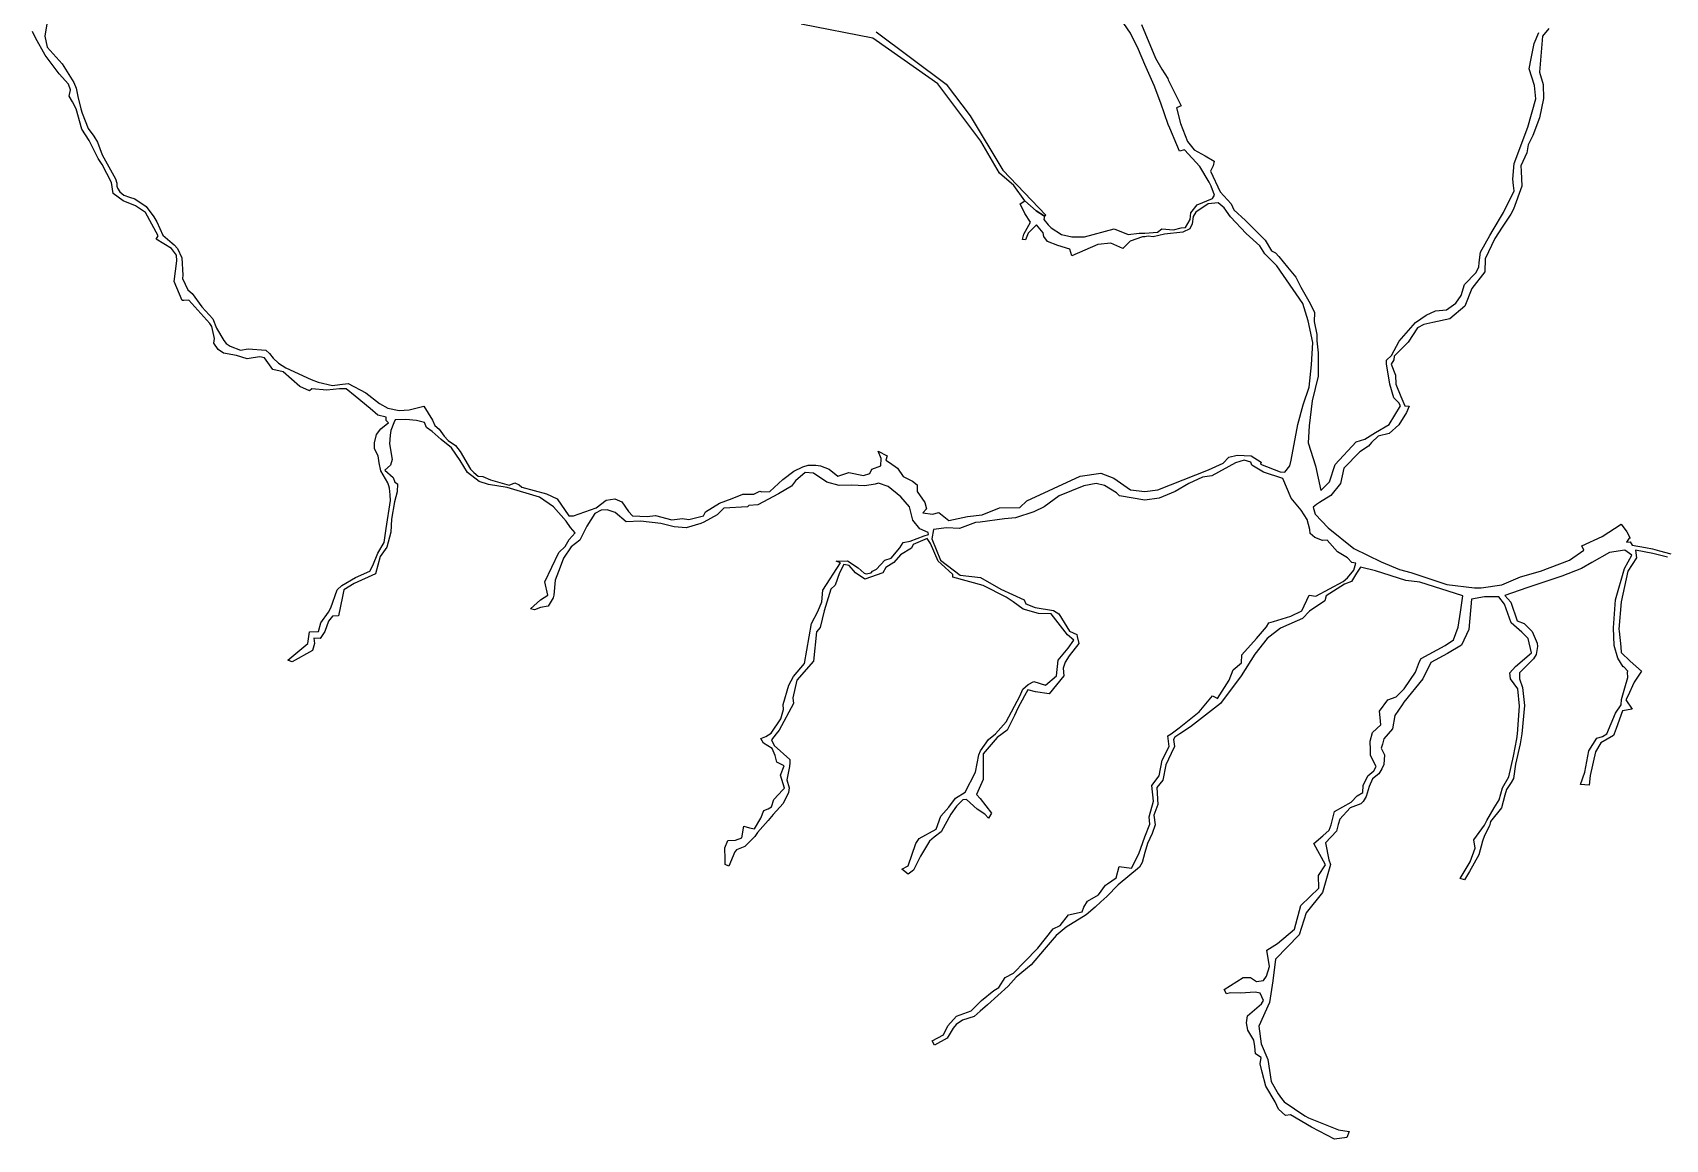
# Model space of a CAD drawing. Header units: metres. Extents: x 245462 to 249549, y 373212 to 377851.
# Drawn here: x 245744 to 246936, y 373212 to 374021 of the extents above; entities that cross this region are included whole.
import ezdxf

# ---------------------------------------------------------------- set-up
doc = ezdxf.new("R2010")
doc.units = ezdxf.units.M
doc.layers.add('00_지적', color=6, linetype='Continuous')

msp = doc.modelspace()

# ---------------------------------------------------------------- linework, layer by layer
at = {"layer": '00_지적', "linetype": 'Continuous'}
for points in [[(245754.2, 374027.2), (245752.7, 374018.1), (245754.6, 374010.2), (245765.5, 373998), (245773.9, 373984.3), (245775.6, 373980.1), (245776.8, 373974.2), (245779.1, 373965.1), (245780.1, 373961.9), (245784.5, 373950.7), (245788.6, 373945.2), (245791.3, 373940.7), (245794.7, 373931.5), (245804.3, 373913.9), (245805.3, 373910.8), (245805.5, 373908.6), (245805.8, 373907.2), (245807.7, 373904.5), (245810.5, 373902), (245814.7, 373900.7), (245818.5, 373899.3), (245826.8, 373893.8), (245832.5, 373886.2), (245834.7, 373882.5), (245838.9, 373872.9), (245845.9, 373866.9), (245847.3, 373865.7), (245849.6, 373863.1), (245852.8, 373856.3), (245853.5, 373843.7), (245853.4, 373841.2), (245857.3, 373832.9), (245860.5, 373830.1), (245867.5, 373820.4), (245875.4, 373811.7), (245878.2, 373804.9), (245883.5, 373795.9), (245885.3, 373793.7), (245888.1, 373791.7), (245895.6, 373788.8), (245901.2, 373789.8), (245914.2, 373788.9), (245916.9, 373786.5), (245919.6, 373783), (245923.5, 373779.2), (245928.8, 373775.9), (245947.4, 373767.3), (245952.5, 373765.5), (245962.8, 373763), (245968.2, 373763.8), (245974.3, 373764.4), (245987.2, 373757.7), (245997.2, 373749.8), (246003.4, 373746.5), (246011.6, 373744.7), (246018.8, 373745.3), (246029.6, 373748), (246036, 373737.6), (246037.7, 373733.8), (246040.9, 373731.1), (246044.4, 373726), (246047.3, 373722.7), (246052.8, 373719.2), (246056.2, 373714.9), (246063.6, 373702), (246066, 373699.4), (246069.3, 373696.8), (246072.7, 373696.5), (246078.4, 373694.1), (246091.9, 373690.2), (246096, 373691.9), (246099.2, 373690.5), (246101.2, 373688.7), (246119.1, 373683.9), (246127, 373680.3), (246135.6, 373667.9), (246138.9, 373667.8), (246155.5, 373673.7), (246162.8, 373679.3), (246169, 373680.1), (246174.1, 373677.9), (246179.1, 373671), (246181.9, 373667.7), (246192.6, 373667.2), (246198.7, 373668), (246210.6, 373664.9), (246218.5, 373665.9), (246223.2, 373665.1), (246233.9, 373667.9), (246235.3, 373670.6), (246245.6, 373677.1), (246254.7, 373680.4), (246262.5, 373683.5), (246270.5, 373683.6), (246275.1, 373685.8), (246276.5, 373685.3), (246282.3, 373685.5), (246291.8, 373694.3), (246299.9, 373700.5), (246306.5, 373703.7), (246310.3, 373704.8), (246315.8, 373704.9), (246319.4, 373704.2), (246325.5, 373702), (246332, 373696.8), (246339.9, 373699.5), (246350.7, 373697.3), (246355.2, 373698.7), (246356.7, 373702), (246363.4, 373704.4), (246363.5, 373709.7), (246361.5, 373715), (246368, 373711.5), (246367, 373708.4), (246369.8, 373706.8), (246375.5, 373702.7), (246379.7, 373696.5), (246386.4, 373693.2), (246389.9, 373690.4), (246390, 373685.5), (246395.4, 373677.6), (246396.7, 373672.9), (246394, 373669.9), (246401.2, 373669), (246405.7, 373670.3), (246413.1, 373664.4), (246426.7, 373667.2), (246437.4, 373668.6), (246450, 373673.6), (246464.9, 373673.8), (246470, 373678.7), (246508.9, 373696.7), (246523.9, 373698.9), (246533.6, 373695.4), (246545.6, 373686.9), (246556.2, 373685.6), (246565.6, 373686.9), (246602.7, 373701.5), (246613.4, 373706.3), (246617.6, 373710.7), (246623.7, 373712.1), (246633.7, 373711.6), (246641.1, 373707.1), (246640.6, 373705.6), (246655.1, 373700), (246658.4, 373699.7), (246662.1, 373704.4), (246663, 373708.5), (246668, 373734.6), (246671.8, 373748.8), (246676.2, 373761.8), (246677.9, 373778), (246678.8, 373794.4), (246675.5, 373810.2), (246671.6, 373823), (246652.6, 373850.5), (246643.9, 373859.2), (246640.1, 373865.1), (246630.2, 373874.1), (246618.8, 373886.2), (246614, 373892.9), (246609.6, 373896.5), (246602.3, 373895.7), (246593.3, 373889.7), (246591.4, 373886.4), (246590.8, 373881.2), (246589.1, 373877.4), (246583.8, 373875.1), (246570.4, 373873.5), (246562.2, 373871.5), (246558.7, 373872.1), (246556.2, 373871.6), (246554.5, 373871.6), (246545.4, 373868.4), (246540, 373863.1), (246531.2, 373867.1), (246521.9, 373866), (246502.8, 373857.8), (246501.3, 373862.5), (246492.6, 373865.4), (246485.1, 373868.1), (246482.3, 373871.9), (246482, 373874.6), (246477, 373880.4), (246471, 373874.2), (246469, 373869.4), (246466.7, 373869.6), (246467.9, 373873.6), (246472.7, 373882.4), (246468.6, 373888.6), (246465, 373895.8), (246468.6, 373897.9), (246476.7, 373890.6), (246482.8, 373886.8), (246482.5, 373884.3), (246485.5, 373880.4), (246487.8, 373878.1), (246495.4, 373873.3), (246502.9, 373871.6), (246512.1, 373871.7), (246533.7, 373877.4), (246544.1, 373873.3), (246551.9, 373874.4), (246556.2, 373874.3), (246565.3, 373875.1), (246568.6, 373877.4), (246577.1, 373876.7), (246582.8, 373878.1), (246585.8, 373878.5), (246589.2, 373884.2), (246589.7, 373889.1), (246594.3, 373895), (246605.5, 373899.6), (246607, 373902.1), (246604.6, 373908.6), (246603.2, 373911.5), (246596.2, 373922.9), (246585, 373935.2), (246581.4, 373934.3), (246579.6, 373938.7), (246574.4, 373951), (246573.2, 373953.7), (246567.9, 373969.2), (246562.9, 373982.1), (246556.2, 373997.6), (246551.5, 374008.5), (246545.8, 374020.3), (246536, 374034.5)], [(246360, 374021.3), (246411.1, 373983.2), (246428.7, 373959.9), (246452.4, 373920.3), (246483.8, 373887.4), (246482.8, 373886.8), (246476.7, 373890.6), (246468.6, 373897.9), (246460.6, 373909.1), (246449.9, 373918.2), (246436.4, 373941.4), (246404.9, 373983.4), (246398.3, 373988), (246357.5, 374016.8), (246305.2, 374027)], [(246553.8, 374026.7), (246563.9, 374002.1), (246568.5, 373994.2), (246572.9, 373987.2), (246573.3, 373986.4), (246582.6, 373967.4), (246579.2, 373965.8), (246582.1, 373954.3), (246587.2, 373941.2), (246592.2, 373935.1), (246600.3, 373930.7), (246606.7, 373926.9), (246606.1, 373923.5), (246604, 373919.5), (246611.1, 373904.4), (246619.1, 373895.6), (246621.1, 373891.3), (246629.7, 373883.5), (246644.1, 373869.2), (246648.7, 373861.5), (246651.7, 373859.9), (246654.1, 373857.2), (246660.3, 373849.4), (246666.4, 373842.2), (246670.2, 373834.9), (246676.8, 373822.8), (246680, 373816.3), (246679.9, 373809.7), (246681.7, 373800.3), (246681.7, 373795.7), (246682.8, 373786.9), (246682.8, 373769.7), (246678.4, 373751.9), (246676.1, 373733.6), (246675.4, 373721.2), (246680.8, 373704.2), (246684.6, 373686.3), (246691.1, 373692.7), (246695.1, 373705.2), (246710.6, 373721.9), (246716.9, 373723.8), (246724.5, 373728.7), (246734.7, 373734.6), (246742.9, 373748.1), (246741.7, 373750.4), (246738, 373753.9), (246735, 373764), (246732.6, 373778.8), (246732.7, 373781.6), (246736.2, 373785), (246742, 373795.4), (246753.9, 373809.1), (246761.5, 373814.3), (246768.4, 373817.5), (246776.5, 373818.2), (246783.4, 373823.1), (246787.2, 373828.7), (246789.5, 373836.8), (246798, 373845.3), (246800, 373849.5), (246800.3, 373852.9), (246801.3, 373860.5), (246808.1, 373872.6), (246810.6, 373876.7), (246818, 373889.5), (246826, 373905.3), (246825.3, 373909.1), (246825, 373913.8), (246826, 373925.2), (246835.9, 373951.7), (246841.6, 373972.5), (246840.8, 373982.2), (246836.9, 373994.3), (246838.4, 374002), (246840.5, 374012.8), (246844, 374021)], [(246937.9, 373637.7), (246927.1, 373640.3), (246914.5, 373642.8), (246914.5, 373642.6), (246915.2, 373637.2), (246909, 373627.3), (246904, 373604.9), (246902.3, 373585.1), (246902.5, 373583.6), (246903.9, 373572), (246904.1, 373567.9), (246910.6, 373561.6), (246918.9, 373554.2), (246913.5, 373546.3), (246908.8, 373536.1), (246907.4, 373533.4), (246912, 373526.5), (246905.1, 373525.4), (246900.3, 373512.4), (246899, 373508.6), (246898.4, 373507.3), (246889.2, 373501.9), (246885.2, 373495.3), (246881.5, 373478), (246880.6, 373471), (246874.3, 373471.4), (246877.6, 373480.6), (246880.3, 373496), (246886.3, 373505.3), (246890.5, 373506.6), (246893.6, 373508.6), (246899.9, 373523.7), (246904, 373529.8), (246904.2, 373533.7), (246906.6, 373542.2), (246909, 373549.6), (246908.7, 373553.6), (246908.9, 373554.3), (246905.9, 373557.5), (246905.6, 373557.5), (246901.7, 373563.8), (246898.9, 373573), (246898.5, 373585.9), (246899.9, 373606.3), (246906.4, 373629.2), (246911.7, 373639.1), (246906.7, 373642.6), (246895.4, 373640.9), (246882.7, 373633.8), (246875.1, 373629.4), (246860.6, 373623.8), (246835.1, 373615.1), (246819.1, 373609.5), (246823.5, 373604.6), (246828.1, 373591.1), (246833.3, 373589.1), (246839.1, 373583.4), (246842.6, 373574.8), (246842.8, 373572.3), (246842, 373566.5), (246840.1, 373563.2), (246829.8, 373553), (246829.8, 373548.6), (246832, 373542.3), (246833.5, 373529.2), (246831.5, 373508.6), (246830.3, 373501.2), (246826.8, 373486.3), (246825.3, 373475.9), (246823.7, 373473), (246820.2, 373467.9), (246819.1, 373463.7), (246816.7, 373454.5), (246808.6, 373444.6), (246808.4, 373443.3), (246807.9, 373441.4), (246804.2, 373434.3), (246802.7, 373430.1), (246800, 373420.1), (246793.3, 373407.9), (246789.5, 373401.9), (246786.5, 373402.9), (246793.8, 373414.9), (246797.3, 373425.1), (246796.4, 373431.1), (246804.3, 373441.8), (246805.8, 373445.3), (246811.3, 373454.5), (246814.9, 373460.4), (246817.4, 373469), (246822, 373477.2), (246825.5, 373492.3), (246827.9, 373504.8), (246828.2, 373508.6), (246829.8, 373528.7), (246828.5, 373541.3), (246823.2, 373548.8), (246822.7, 373553), (246826.8, 373557.7), (246838.5, 373567.6), (246836.2, 373578.1), (246831.5, 373582.9), (246823.8, 373589.5), (246818.9, 373603.3), (246814.6, 373608.7), (246804.1, 373608.5), (246794.6, 373606.8), (246792.8, 373584.8), (246787.3, 373573.4), (246777.3, 373567.3), (246765, 373560.6), (246759.2, 373548.6), (246745.3, 373531.7), (246744, 373529.7), (246738.7, 373521.9), (246737.1, 373512.2), (246730.8, 373504.9), (246729.8, 373500.9), (246728.8, 373498.1), (246731.2, 373493.1), (246730.8, 373486.2), (246729.3, 373483), (246727.1, 373479.3), (246722.3, 373475.6), (246720, 373470.1), (246717.8, 373462.7), (246715.7, 373459), (246714, 373457.3), (246706.2, 373454.4), (246698.5, 373446.1), (246697.3, 373442.4), (246696.2, 373437.5), (246688.2, 373428.9), (246690.5, 373416.5), (246691.7, 373413), (246685.9, 373392.7), (246674, 373377.8), (246668.8, 373361.7), (246651.5, 373343.9), (246649.6, 373328), (246647.1, 373312.2), (246639.4, 373294.9), (246641.2, 373282), (246646.1, 373270.7), (246648.4, 373254.6), (246653.5, 373245.5), (246655.9, 373242.1), (246657.9, 373239.6), (246673.1, 373229.4), (246675.7, 373228), (246697.7, 373219.2), (246705.5, 373218), (246703.6, 373213.6), (246694.7, 373212.3), (246677.9, 373221.2), (246662.6, 373230.2), (246658.8, 373229.8), (246653.8, 373234.4), (246651.4, 373239.8), (246644.5, 373251.2), (246641.8, 373261.4), (246640.4, 373267.4), (246641.2, 373272), (246636.9, 373274.7), (246636.5, 373280), (246635.7, 373284.8), (246631.3, 373292), (246630.5, 373297.5), (246631.2, 373302.4), (246641.3, 373311.2), (246642.9, 373313.6), (246640.4, 373319), (246636.7, 373319.9), (246626.1, 373319), (246618.7, 373319.2), (246615.8, 373318.6), (246614, 373321.7), (246627.9, 373330.6), (246633.3, 373330.5), (246637.6, 373327.6), (246642.8, 373328.4), (246644.9, 373331.6), (246647.2, 373338.5), (246645.2, 373350.5), (246653.1, 373355.4), (246665.4, 373365.9), (246670, 373383.2), (246683.3, 373395.8), (246683, 373405), (246688.1, 373412.8), (246679.6, 373428.4), (246686.1, 373434), (246690.7, 373438.1), (246692.3, 373442), (246694.7, 373451.9), (246706.9, 373458.5), (246711.1, 373463.2), (246715.3, 373465.7), (246715.5, 373470.9), (246718.9, 373477.8), (246723.3, 373481.6), (246725, 373484.6), (246721, 373492.6), (246721, 373496.7), (246720.8, 373503.1), (246722.5, 373509.4), (246728.4, 373515.2), (246727.9, 373520.4), (246727.6, 373525.1), (246733.6, 373533.3), (246739.7, 373535.5), (246745.5, 373541.3), (246753.8, 373553.6), (246756.8, 373561.4), (246757.9, 373563.6), (246775.4, 373573.1), (246781.6, 373577.3), (246784.9, 373586.4), (246786.6, 373597.3), (246788.4, 373609.4), (246756.9, 373619.4), (246746.7, 373620.6), (246724.6, 373627.5), (246713.6, 373630.4), (246710.8, 373626), (246707.1, 373619.7), (246701.9, 373617.8), (246688.6, 373609.4), (246687.6, 373605.7), (246676.4, 373598.2), (246671.3, 373592.7), (246667.3, 373591), (246655.3, 373585.7), (246645.6, 373578.2), (246636.5, 373566.7), (246626.5, 373550.8), (246611.4, 373530.7), (246589.4, 373513.7), (246581.6, 373508.6), (246578.1, 373506.2), (246577.2, 373504.3), (246577.8, 373499.2), (246575.3, 373494.2), (246571.6, 373485.9), (246569.2, 373474.7), (246564.8, 373469.3), (246565.6, 373456.8), (246562.8, 373449), (246563.7, 373442), (246561.5, 373435.8), (246558.1, 373428.3), (246556.2, 373421.9), (246554.2, 373414.6), (246552.3, 373411.1), (246536.6, 373398.1), (246528.4, 373389.7), (246524, 373385.7), (246519.8, 373381.8), (246513.2, 373376.4), (246498.8, 373367.2), (246491.3, 373361.1), (246482.7, 373351), (246473.1, 373339.7), (246462.2, 373330.7), (246456.3, 373324.3), (246441.3, 373310.6), (246436, 373305.8), (246431.5, 373302.1), (246423.1, 373299.3), (246418.4, 373296.2), (246416.2, 373293.4), (246411.7, 373286.3), (246402.6, 373281.1), (246400.8, 373284.2), (246409.1, 373288.7), (246412.2, 373295.1), (246418.6, 373302.3), (246429.4, 373306.2), (246436.8, 373313.7), (246445.9, 373321.1), (246449.6, 373323.3), (246454.1, 373330.4), (246460.3, 373333.6), (246468.2, 373341.9), (246477.9, 373352), (246489.1, 373366), (246494.4, 373368.5), (246500.5, 373376.3), (246510.3, 373378.5), (246511.5, 373381.8), (246514.3, 373386.3), (246522.4, 373390.8), (246527.4, 373397.9), (246528.8, 373399), (246535.2, 373403.3), (246537.5, 373411.5), (246546.3, 373410.4), (246551.7, 373420.8), (246556.2, 373433.2), (246559.9, 373442.6), (246559.3, 373447.9), (246562.5, 373459.3), (246561.2, 373470.9), (246566.6, 373477.9), (246568.7, 373489.2), (246574, 373499.2), (246572.9, 373507), (246575.5, 373508.6), (246581.3, 373512.9), (246595.8, 373524.5), (246605.5, 373536.2), (246607.5, 373535.3), (246609.3, 373534.4), (246617.7, 373547.7), (246620.6, 373555.3), (246626.8, 373560.3), (246626.9, 373566.2), (246637.7, 373578.2), (246645, 373586.7), (246646.8, 373589.7), (246650.1, 373590.6), (246662.7, 373594.6), (246670.7, 373598.3), (246676.1, 373609.8), (246681, 373609.1), (246700.9, 373619.9), (246704.2, 373622.5), (246708.7, 373628.2), (246710.2, 373633.3), (246707.4, 373633.7), (246704.1, 373637), (246696.8, 373641.4), (246689.3, 373649.9), (246685.8, 373649.8), (246680.3, 373651.9), (246676.8, 373654.9), (246676.6, 373657.9), (246674.6, 373665.2), (246670.4, 373672), (246663, 373680.6), (246656.9, 373695), (246642.8, 373699.6), (246634.2, 373704.7), (246633.6, 373706.9), (246628.6, 373708.4), (246622.3, 373706.4), (246605.1, 373696.9), (246598.3, 373696), (246588.3, 373691.3), (246578.4, 373685.5), (246566.5, 373680.8), (246556.2, 373679.3), (246537.7, 373682.4), (246535.5, 373684.6), (246526.7, 373689.9), (246520.5, 373691.5), (246511.6, 373689.7), (246493.7, 373682.4), (246482.7, 373674.4), (246475.2, 373670.8), (246461.6, 373666.4), (246453.7, 373665.6), (246435.8, 373663.1), (246432.6, 373662.9), (246420.7, 373658.5), (246411.3, 373659.1), (246401.7, 373657.8), (246400.6, 373651.1), (246407, 373635.5), (246421.2, 373624.5), (246436.2, 373622.8), (246451, 373614.1), (246468, 373606.3), (246469.3, 373603.5), (246476, 373600.8), (246489.4, 373598.6), (246493.3, 373596.1), (246501.1, 373583.5), (246506.4, 373581.2), (246506.8, 373579.6), (246507.9, 373574.4), (246500.9, 373565.5), (246498, 373560.8), (246496.6, 373556.6), (246496.9, 373550.9), (246486.3, 373537.8), (246476.3, 373539.1), (246470.7, 373540.7), (246468.2, 373536.2), (246463.5, 373527.2), (246460.9, 373521.8), (246455.7, 373511.3), (246448.3, 373505.8), (246438, 373493.9), (246438.2, 373475.2), (246433.3, 373464.1), (246435.9, 373461.2), (246444.1, 373450.6), (246441.9, 373446.8), (246439.3, 373449.9), (246433.7, 373453.4), (246426, 373460.5), (246423.2, 373460.4), (246418.6, 373455.7), (246414.4, 373449.8), (246407.3, 373437), (246402.3, 373433.1), (246398.9, 373430.1), (246392.4, 373419.2), (246387.3, 373408.9), (246383.2, 373405.9), (246378.8, 373409.7), (246383.4, 373412.2), (246389, 373428.3), (246391.4, 373432), (246403.7, 373438.9), (246407.2, 373448.3), (246412.9, 373454.9), (246417.9, 373461.5), (246424.9, 373466), (246432.6, 373480.6), (246435, 373493.3), (246436.1, 373496.1), (246442.1, 373504.5), (246447.1, 373508.6), (246454.9, 373517.2), (246464.8, 373536.1), (246467.1, 373541.2), (246470.9, 373544.6), (246475.1, 373546.7), (246483.6, 373544.2), (246491.6, 373551), (246492.9, 373562.4), (246500.2, 373571), (246504.3, 373576.9), (246499.6, 373580.8), (246487.7, 373596.1), (246478.6, 373596.5), (246467.4, 373599.6), (246460.1, 373605), (246455, 373608.4), (246438.1, 373616.8), (246416, 373622.9), (246415.9, 373624.9), (246407.3, 373632.8), (246405.2, 373634.6), (246399.7, 373647.5), (246397.1, 373651.3), (246386.9, 373646.9), (246385.7, 373644.1), (246377.7, 373639.3), (246372.8, 373633.6), (246367, 373630.1), (246364.9, 373626.2), (246351.6, 373621.4), (246344.8, 373626.2), (246340.3, 373631.5), (246336.4, 373632.2), (246333.2, 373626.2), (246329.9, 373617.1), (246326.9, 373614.2), (246321.9, 373598.4), (246319.1, 373586.1), (246316.4, 373583), (246314.2, 373561.5), (246301.9, 373547.7), (246299, 373534.8), (246299.6, 373530.8), (246289.2, 373511.2), (246286.9, 373508.6), (246283.5, 373504.2), (246285.5, 373499.9), (246296.8, 373489.7), (246296.8, 373487.3), (246296.6, 373484.7), (246294.8, 373474.8), (246296.3, 373469), (246296, 373465.7), (246292.1, 373457.7), (246284.8, 373449.5), (246281, 373445.3), (246273.2, 373436.4), (246271.4, 373433.5), (246264, 373426.3), (246257.9, 373423.8), (246256.7, 373422.3), (246252.4, 373411.9), (246249.7, 373413.1), (246249.7, 373417), (246249.4, 373425.2), (246251.5, 373430.7), (246257.2, 373430.9), (246261.9, 373432.6), (246263.2, 373441), (246267.5, 373439.8), (246271.2, 373439.1), (246275.8, 373447), (246278, 373452.6), (246281, 373453.7), (246283.6, 373455.3), (246285.2, 373460.5), (246291.8, 373467.7), (246293, 373468.9), (246290.1, 373478.4), (246292.8, 373485.1), (246287.3, 373487.9), (246286.3, 373492.8), (246283.9, 373497.8), (246277.7, 373501.8), (246275.8, 373505.2), (246279.4, 373506.5), (246283.2, 373509), (246290.3, 373519.6), (246292.2, 373526.3), (246292.1, 373530), (246296.1, 373544.1), (246299.5, 373550.4), (246307.7, 373560), (246312.6, 373589.2), (246317.4, 373598), (246320.2, 373605), (246321.1, 373613.6), (246333.9, 373633.4), (246330.8, 373634.6), (246339.1, 373634.9), (246346.7, 373629.9), (246351.2, 373625.9), (246352.7, 373625.4), (246356.2, 373626.1), (246357.3, 373627.4), (246360.3, 373628.9), (246366.2, 373635.5), (246370.8, 373636.9), (246377.2, 373644.5), (246379.7, 373648.3), (246384.7, 373649.2), (246395, 373653.2), (246398.1, 373654.1), (246398, 373655.5), (246391.8, 373658.2), (246386.6, 373664.5), (246384.3, 373674.3), (246378, 373681.6), (246368.6, 373689.3), (246361.7, 373691.6), (246359.3, 373690.8), (246351.7, 373689.7), (246341.9, 373690.3), (246332.8, 373690), (246323.8, 373692.4), (246314.1, 373698.9), (246308.2, 373699.4), (246301.1, 373693.3), (246298.2, 373689.4), (246288.7, 373683.8), (246273.6, 373675.8), (246267, 373675.3), (246266, 373674.4), (246248.6, 373673.4), (246243.8, 373668.4), (246234.1, 373663.2), (246231.8, 373662.2), (246221.2, 373659), (246212.3, 373659.8), (246202.8, 373662.2), (246187.9, 373664), (246177.4, 373663.3), (246169.4, 373670.1), (246163.5, 373672.2), (246159.2, 373671.9), (246154.5, 373669.5), (246148.7, 373660.3), (246143.6, 373650), (246137.2, 373645.1), (246131.6, 373636.8), (246129.1, 373630.3), (246125.4, 373620.7), (246124.5, 373609.8), (246124, 373607.8), (246120.3, 373601.7), (246114.7, 373600.8), (246110.3, 373599), (246107.5, 373599.9), (246114.8, 373606.3), (246120.1, 373609.9), (246117.9, 373619.6), (246128.1, 373641.1), (246132.9, 373645.4), (246135.8, 373650.6), (246140, 373655.3), (246136.8, 373659.3), (246133.5, 373663.9), (246124.2, 373674.3), (246114.1, 373681.5), (246090.4, 373688.4), (246076.9, 373690.6), (246070.1, 373692.9), (246061.6, 373699.5), (246056.2, 373708.3), (246049.8, 373717.5), (246042.3, 373723.5), (246035.7, 373729.5), (246031.5, 373732.4), (246030.2, 373736), (246024.2, 373737.5), (246016.5, 373738.1), (246008.7, 373738), (246007.7, 373735.7), (246005.5, 373730.1), (246004.9, 373726.7), (246004.6, 373720.3), (246006.5, 373709), (246005.2, 373704.7), (246001, 373701.2), (246007.2, 373695.9), (246008.3, 373692.3), (246010.3, 373691.2), (246010, 373685.2), (246008.2, 373677.9), (246006.1, 373665.4), (246005.4, 373655.8), (246002.6, 373644.8), (245997.7, 373638), (245994.4, 373625.4), (245978.6, 373618.4), (245971.1, 373613.8), (245970.2, 373608.9), (245967.2, 373594.8), (245963, 373594.6), (245959.9, 373590.8), (245957.4, 373583.2), (245954, 373578.2), (245949.2, 373578.3), (245949.7, 373574.4), (245948.4, 373569.3), (245933.4, 373561.1), (245930.2, 373562.4), (245944.9, 373574.6), (245946, 373583), (245952.7, 373583.2), (245954.3, 373589.6), (245959.9, 373597.3), (245961.6, 373600.5), (245966.4, 373613.8), (245969.6, 373616.9), (245979.8, 373622.7), (245990.1, 373627.3), (245992.3, 373631.4), (245996, 373640.6), (246000.7, 373648.2), (246002, 373658.5), (246005.3, 373679.1), (246005.1, 373683.2), (246004.5, 373688), (246004, 373689.7), (246003.3, 373692), (245998.3, 373700.6), (245997, 373706.5), (245996.3, 373711.5), (245993.6, 373716.7), (245993.6, 373721.1), (245995, 373727.2), (245998.1, 373731.4), (246002, 373734.6), (246003.9, 373735.7), (246002.1, 373737.5), (246002.1, 373739.8), (245995.9, 373741.3), (245990.5, 373746.1), (245979.4, 373755.3), (245972.8, 373760.5), (245967.9, 373760.6), (245958.8, 373759.5), (245947.8, 373760.5), (245946.1, 373759.2), (245939, 373762.2), (245926.8, 373773), (245919.2, 373774.6), (245913.2, 373783.3), (245909.8, 373783.9), (245905, 373783.2), (245900.5, 373782.5), (245892.7, 373785), (245883.4, 373786.6), (245879.5, 373789.4), (245876.3, 373794), (245876.7, 373797.3), (245874.7, 373806.1), (245873.4, 373808.4), (245857.9, 373825.4), (245854.2, 373825.2), (245853.1, 373825.1), (245847.2, 373838.9), (245849.2, 373854), (245849, 373858.2), (245845.2, 373863.2), (245834.1, 373870), (245835.6, 373872.3), (245826.3, 373889.4), (245819, 373894.2), (245810.1, 373897.8), (245802.7, 373903.2), (245801.6, 373911.3), (245794.6, 373924.4), (245791.8, 373928.8), (245785.3, 373942.1), (245779.8, 373950.3), (245775.6, 373965), (245772.9, 373970.2), (245770.5, 373974.4), (245771.5, 373979.1), (245770.2, 373983.1), (245763.2, 373990.7), (245753.1, 374004.3), (245746, 374017.1), (245743.9, 374021.6)], [(246851.3, 374023.7), (246846.6, 374018.2), (246844.4, 373991.9), (246847.1, 373982.9), (246847.2, 373972.7), (246844.3, 373958.5), (246839.5, 373945.7), (246836.1, 373938.8), (246835.1, 373932.9), (246830.8, 373923.5), (246831.1, 373919.7), (246831.6, 373908.7), (246825.4, 373891.8), (246823.4, 373888.1), (246819.6, 373882.3), (246817.2, 373878.6), (246811.7, 373870.3), (246804.7, 373855.6), (246804.5, 373846), (246795, 373833.9), (246789.9, 373820.9), (246779, 373811.8), (246766.6, 373809), (246759.9, 373807.6), (246755.2, 373805.1), (246748.5, 373794.6), (246738.2, 373784.5), (246738.1, 373781.7), (246736.1, 373778.7), (246739.1, 373770.6), (246739.5, 373764), (246743.1, 373755), (246746.1, 373748.2), (246749.2, 373747.9), (246747.2, 373743.2), (246741.7, 373734.3), (246734.6, 373728), (246726.6, 373726), (246721.6, 373721.3), (246719.6, 373718.8), (246713.2, 373714.6), (246701.5, 373702.5), (246699.1, 373691.5), (246692, 373682.6), (246683.8, 373677.5), (246681.5, 373676.1), (246679, 373674.1), (246680.5, 373669), (246690, 373659.1), (246708.8, 373643.8), (246728.7, 373634.1), (246742.2, 373628.5), (246750.3, 373626.4), (246760.7, 373623), (246776.8, 373617.6), (246797, 373615.2), (246801.8, 373615.2), (246816.9, 373617.4), (246830.4, 373623.2), (246845.1, 373627.4), (246866.2, 373635.5), (246876.7, 373642.6), (246875.4, 373645.9), (246890.2, 373652.7), (246904, 373661.7), (246908.1, 373656.1), (246910.6, 373651.5), (246909.8, 373651.4), (246907.9, 373648.6), (246910.7, 373648.7), (246912.1, 373646.3), (246921.7, 373644.7), (246926.8, 373643.6), (246932.1, 373642.2), (246940.4, 373640)]]:
    msp.add_lwpolyline(points, dxfattribs=at)

doc.saveas('drawing.dxf')
